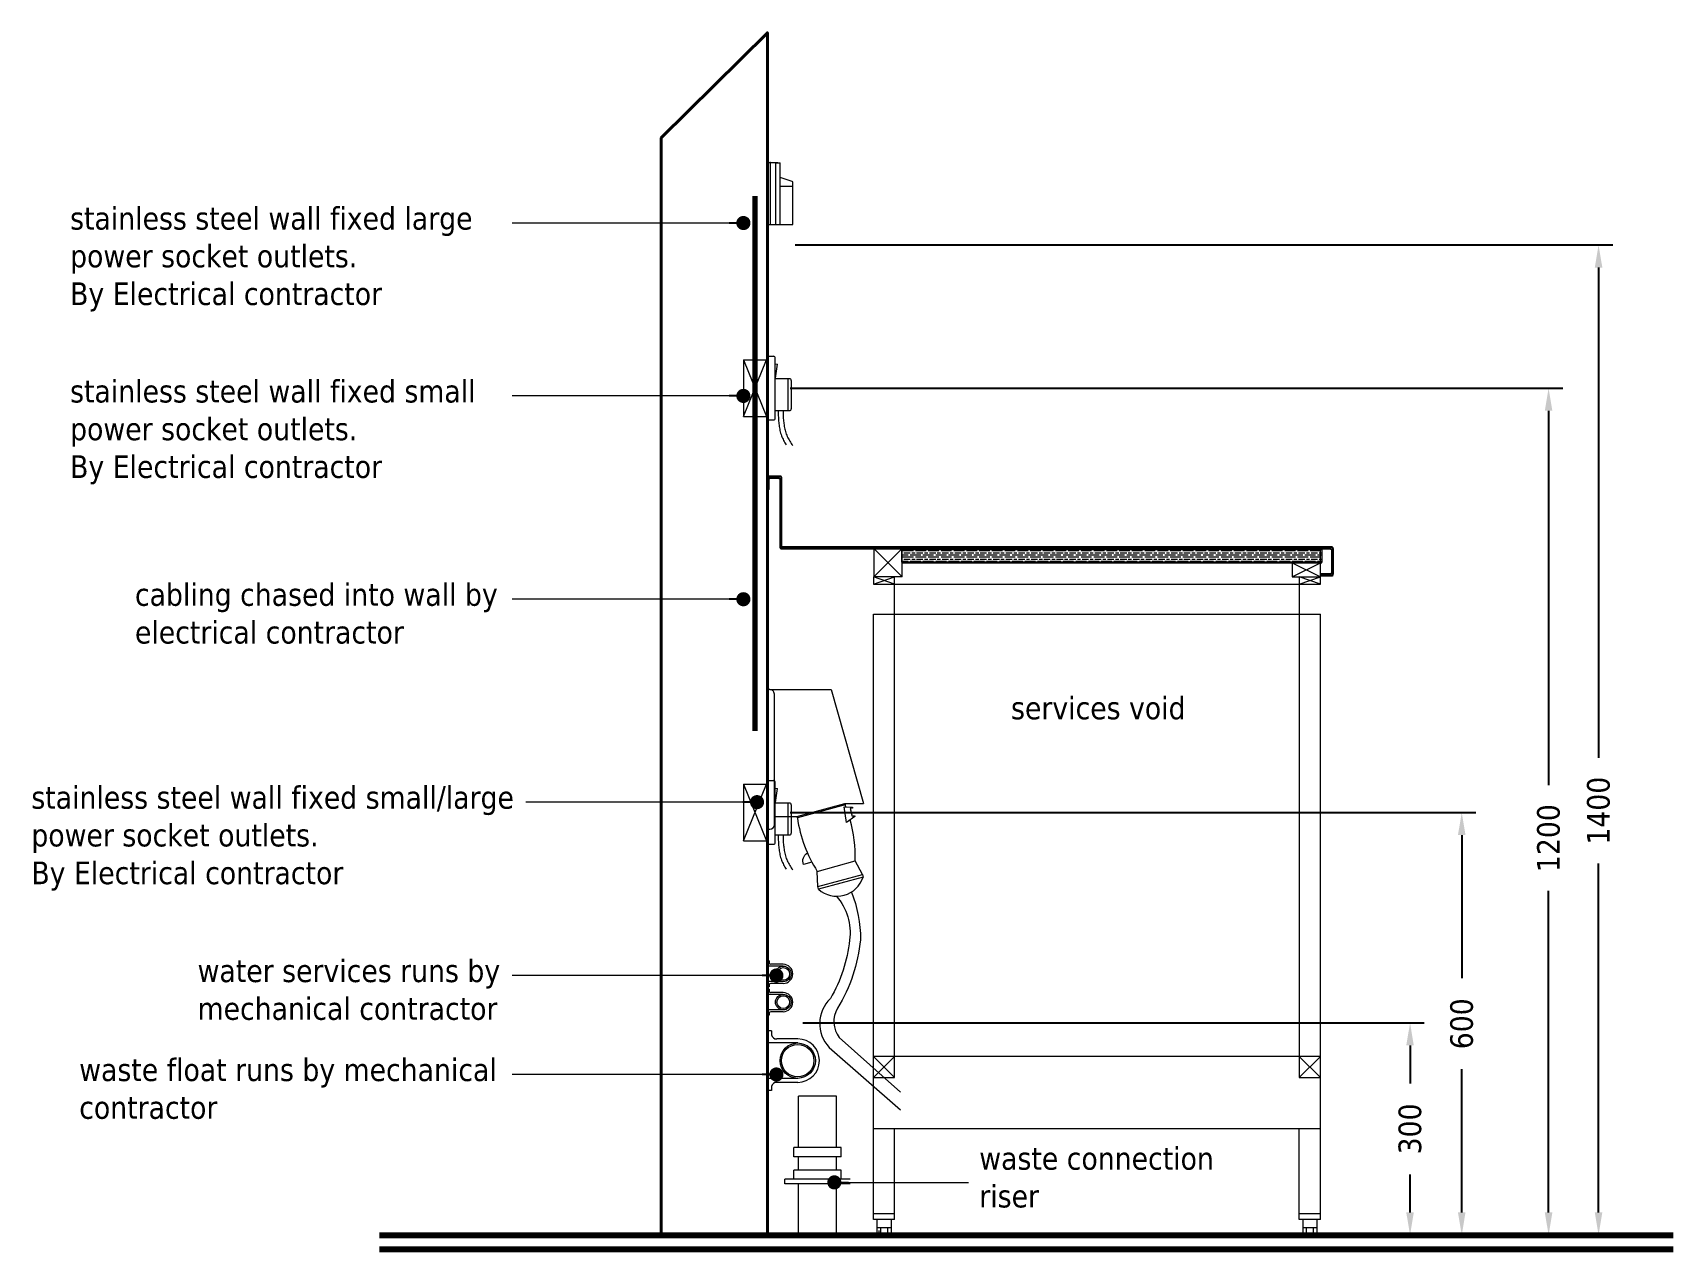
# Model space of a CAD drawing. Header units: millimetres. Extents: x 46649 to 61237, y -33954 to -18530.
# Drawn here: x 56562 to 58882, y -31015 to -29295 of the extents above; entities that cross this region are included whole.
import ezdxf

# ---------------------------------------------------------------- set-up
doc = ezdxf.new("R2010")
doc.units = ezdxf.units.MM
doc.linetypes.add('HIDDEN2', pattern=[0.1875, 0.125, -0.0625])
for name, color, linetype, lineweight in [('e-5', 3, 'Continuous', 40), ('ed-1', 6, 'Continuous', 5), ('eo-1', 7, 'Continuous', 9), ('eo-3', 2, 'Continuous', 25), ('KK-010.WALLS', 3, 'Continuous', 30), ('t-3', 2, 'Continuous', 25), ('t1-e', 1, 'Continuous', 5), ('w-5', 3, 'Continuous', 40), ('w-8', 4, 'Continuous', 80)]:
    doc.layers.add(name, color=color, linetype=linetype, lineweight=lineweight)
doc.styles.add('TAHOMA', font='', dxfattribs={"height": 32})
doc.styles.get('TAHOMA').set_extended_font_data('Tahoma')
doc.dimstyles.new('1-20', dxfattribs={"dimtxt": 32, "dimasz": 32, "dimexe": 20, "dimexo": 50, "dimgap": 30, "dimtad": 0, "dimtoh": 1, "dimdec": 5, "dimrnd": 5, "dimzin": 12, "dimdsep": 46, "dimtxsty": 'TAHOMA', "dimcen": -40, "dimclrd": 1, "dimclre": 6, "dimclrt": 2, "dimadec": 0, "dimazin": 0, "dimtfac": 1, "dimtdec": 5, "dimtmove": 0, "dimatfit": 0, "dimldrblk": 'DOT', "dimfxl": 1, "dimtolj": 1, "dimtzin": 12, "dimlwd": -1, "dimlwe": -1, "dimarcsym": 0})

# ---------------------------------------------------------------- blocks, each defined once
blk = doc.blocks.new('*D296')
at = {"layer": 'defpoints', "color": 0}
for p in [(57583.6, -29797.3), (57776.2, -30994.8), (58705.9, -30994.8)]:
    blk.add_point(p, dxfattribs=at)
at = {"layer": 'eo-3', "color": 6}
for p, q in [((57633.6, -29797.3), (58725.9, -29797.3)), ((57826.2, -30994.8), (58725.9, -30994.8))]:
    blk.add_line(p, q, dxfattribs=at)
at = {"layer": 'eo-3', "color": 1}
for p, q in [((58705.9, -29829.3), (58705.9, -30358.8)), ((58705.9, -30962.8), (58705.9, -30508.3))]:
    blk.add_line(p, q, dxfattribs=at)
for points in [[(58711.2, -29829.3), (58700.5, -29829.3), (58705.9, -29797.3)], [(58700.5, -30962.8), (58711.2, -30962.8), (58705.9, -30994.8)]]:
    blk.add_solid(points, dxfattribs=at)
at = {"layer": 'eo-3', "color": 2, "insert": (58705.9, -30433.6), "char_height": 32, "attachment_point": 5, "rotation": 90, "style": 'TAHOMA'}
blk.add_mtext('\\A1;1200', dxfattribs=at)
blk = doc.blocks.new('_Dot')
at = {"layer": 'e-5', "lineweight": -2}
blk.add_line((-0.5, 0), (-1, 0), dxfattribs=at)
at = {"layer": 'e-5', "const_width": 0.5}
blk.add_lwpolyline([(-0.25, 0, 1), (0.25, 0, 1)], format="xyb", close=True, dxfattribs=at)
blk = doc.blocks.new('*D297')
at = {"layer": 'defpoints', "color": 0}
for p in [(57583.6, -30397.3), (57761.2, -30994.8), (58583.1, -30994.8)]:
    blk.add_point(p, dxfattribs=at)
at = {"layer": 'eo-3', "color": 6}
for p, q in [((57633.6, -30397.3), (58603.1, -30397.3)), ((57811.2, -30994.8), (58603.1, -30994.8))]:
    blk.add_line(p, q, dxfattribs=at)
at = {"layer": 'eo-3', "color": 1}
for p, q in [((58583.1, -30429.3), (58583.1, -30631.8)), ((58583.1, -30962.8), (58583.1, -30760.3))]:
    blk.add_line(p, q, dxfattribs=at)
for points in [[(58588.4, -30429.3), (58577.7, -30429.3), (58583.1, -30397.3)], [(58577.7, -30962.8), (58588.4, -30962.8), (58583.1, -30994.8)]]:
    blk.add_solid(points, dxfattribs=at)
at = {"layer": 'eo-3', "color": 2, "insert": (58583.1, -30696.1), "char_height": 32, "attachment_point": 5, "rotation": 90, "style": 'TAHOMA'}
blk.add_mtext('\\A1;600', dxfattribs=at)
blk = doc.blocks.new('*D298')
at = {"layer": 'defpoints', "color": 0}
for p in [(57601.2, -30694.8), (58207.1, -30994.8), (58510, -30994.8)]:
    blk.add_point(p, dxfattribs=at)
at = {"layer": 'eo-3', "color": 6}
for p, q in [((57651.2, -30694.8), (58530, -30694.8)), ((58257.1, -30994.8), (58530, -30994.8))]:
    blk.add_line(p, q, dxfattribs=at)
at = {"layer": 'eo-3', "color": 1}
for p, q in [((58510, -30726.8), (58510, -30780.7)), ((58510, -30962.8), (58510, -30909))]:
    blk.add_line(p, q, dxfattribs=at)
for points in [[(58515.3, -30726.8), (58504.6, -30726.8), (58510, -30694.8)], [(58504.6, -30962.8), (58515.3, -30962.8), (58510, -30994.8)]]:
    blk.add_solid(points, dxfattribs=at)
at = {"layer": 'eo-3', "color": 2, "insert": (58510, -30844.8), "char_height": 32, "attachment_point": 5, "rotation": 90, "style": 'TAHOMA'}
blk.add_mtext('\\A1;300', dxfattribs=at)
blk = doc.blocks.new('A$C39A7057E')
at = {"layer": 'ed-1', "linetype": 'Continuous', "ltscale": 2}
for p, q in [((3.5, 594.7), (90.3, 594.7)), ((90.3, 594.7), (136, 433.4)), ((109.5, 433.6), (136, 433.6)), ((10, 415.1), (41.8, 415.1))]:
    blk.add_line(p, q, dxfattribs=at)
blk.add_lwpolyline([(0, 396.9), (3.5, 396.9, 0.40441), (10, 403.4), (10, 588.2), (10, 588.2, 0.381636), (3.5, 594.7), (0, 594.7)], format="xyb", close=True, dxfattribs=at)
for points in [[(109.5, 433.6), (110, 431.5), (42.4, 413), (41.8, 415.1)], [(108.8, 428.8), (120.2, 428.2), (120.5, 427), (117, 426.1), (119.9, 415.5), (123.4, 416.5), (123.8, 415.1), (111.7, 406.6)], [(72.5, 312.2), (71.4, 315.9), (134.4, 333.2), (135.4, 329.4)]]:
    blk.add_lwpolyline(points, close=True, dxfattribs=at)
for points in [[(62.9, 350.6), (51.1, 347.3, -0.356823), (56.6, 363.6, 2.14867)], [(97.6, 302.3, -0.215506), (116.3, 240.3, -0.105489), (89.1, 157.6, 0.407472), (87.2, 88.6), (188.1, 0)], [(118.9, 308.2, -0.09718), (131.7, 240.8, -0.110171), (99.4, 144, 0.308383), (101.7, 102.4), (188.1, 25.4)]]:
    blk.add_lwpolyline(points, format="xyb", dxfattribs=at)
for points in [[(70.5, 337.4), (124.2, 352.1)], [(134.4, 333.2), (124.2, 352.1)], [(71.4, 315.9), (70.5, 337.4)]]:
    blk.add_lwpolyline(points, dxfattribs=at)
for centre, radius, start, end in [((-69.1, 358.5), 193.4, 21.2706, 22.1779), ((233.8, 441.2), 193.4, 188.3783, 212.4433), ((-69.1, 358.5), 193.4, 358.1129, 15.5982), ((98.3, 341.3), 39, 228.3775, 342.1786)]:
    blk.add_arc(centre, radius, start, end, dxfattribs=at)
blk = doc.blocks.new('A$C53FF553D')
at = {"layer": 'ed-1', "linetype": 'Continuous', "ltscale": 2}
for p, q in [((0, 175.5), (9, 175.5)), ((0, 175.5), (0, 0)), ((9, 175.5), (7, 175.5)), ((9, 175.5), (30, 175.5)), ((9, 83.2), (9, 173.5)), ((23.3, 175.3), (36.3, 175.3)), ((23.3, 175.3), (23.3, 0.3)), ((36.3, 0.3), (36.3, 175.3)), ((70.3, 121.9), (36.3, 133.3)), ((70.3, 108.3), (36.3, 108.3)), ((72.3, 2.3), (72.3, 119.3)), ((9, 2.2), (9, 83.2)), ((0, 0.2), (9, 0.2)), ((9, 0.2), (25, 0.2)), ((23.3, 0.3), (36.3, 0.3)), ((36.3, 0.3), (70.3, 0.3))]:
    blk.add_line(p, q, dxfattribs=at)
for centre, radius, start, end in [((6.9, 173.4), 2.1, 2.7299, 87.2693), ((69.3, 119.1), 3, 3.0857, 70.6541), ((70.2, 106.2), 2.1, 357.2426, 87.2426), ((6.9, 2.3), 2.1, 272.7307, 357.2701), ((70.2, 2.4), 2.11, 272.8278, 357.1722)]:
    blk.add_arc(centre, radius, start, end, dxfattribs=at)
blk = doc.blocks.new('*D299')
at = {"layer": 'defpoints', "color": 0}
for p in [(57590.6, -29594.8), (57783.2, -30994.8), (58776.5, -30994.8)]:
    blk.add_point(p, dxfattribs=at)
at = {"layer": 'eo-3', "color": 6}
for p, q in [((57640.6, -29594.8), (58796.5, -29594.8)), ((57833.2, -30994.8), (58796.5, -30994.8))]:
    blk.add_line(p, q, dxfattribs=at)
at = {"layer": 'eo-3', "color": 1}
for p, q in [((58776.5, -29626.8), (58776.5, -30320.1)), ((58776.5, -30962.8), (58776.5, -30469.6))]:
    blk.add_line(p, q, dxfattribs=at)
for points in [[(58781.9, -29626.8), (58771.2, -29626.8), (58776.5, -29594.8)], [(58771.2, -30962.8), (58781.9, -30962.8), (58776.5, -30994.8)]]:
    blk.add_solid(points, dxfattribs=at)
at = {"layer": 'eo-3', "color": 2, "insert": (58776.5, -30394.8), "char_height": 32, "attachment_point": 5, "rotation": 90, "style": 'TAHOMA'}
blk.add_mtext('\\A1;1400', dxfattribs=at)

msp = doc.modelspace()

# ---------------------------------------------------------------- hatches: boundary and pattern name
at = {"layer": 'ed-1', "ltscale": 5}
h = msp.add_hatch(dxfattribs=at)
h.set_pattern_fill('GOST_WOOD', color=256, scale=1.5, angle=90, style=0)
h.set_pattern_definition([(180, (9507494.667, 606311.576), (1e-15, 9.000000387), [15.000000645, -3.000000129]), (180, (9507497.667, 606314.576), (1e-15, 9.000000387), [9.000000387, -2.250000097, 4.5000001934, -2.250000097]), (180, (9507502.167, 606317.576), (1e-15, 9.000000387), [15.000000645, -3.000000129])])
h.paths.add_polyline_path([(57791.171009, -30025.265754), (58385.171009, -30025.265754), (58385.171009, -30043.265754), (57791.171009, -30043.265754)])

# ---------------------------------------------------------------- linework, layer by layer
at = {"layer": 'ed-1', "linetype": 'Continuous', "ltscale": 2}
for p, q in [((57567.306367, -29757.265754), (57599.896212, -29757.265754)), ((57567.306367, -29757.265754), (57567.306367, -29837.265757)), ((57567.306367, -29757.265754), (57599.896212, -29837.265757)), ((57567.306367, -29837.265757), (57599.896212, -29757.265754)), ((57599.896212, -29757.265754), (57599.896212, -29837.265757)), ((57602.306368, -29752.265753), (57609.806369, -29752.265753)), ((57602.306368, -29752.265753), (57602.306368, -29842.265757)), ((57612.306369, -29839.765757), (57612.306369, -29754.765754)), ((57612.306369, -29763.02259), (57615.474338, -29763.48841)), ((57612.608127, -29783.005989), (57615.474338, -29763.48841)), ((57632.486057, -29784.032356), (57612.486056, -29784.032356)), ((57629.986057, -29784.032356), (57629.986057, -29829.032358)), ((57634.986057, -29786.532357), (57634.986057, -29826.532358)), ((57612.486056, -29829.032358), (57632.486057, -29829.032358)), ((57616.51047, -29829.069468), (57616.583469, -29832.727183)), ((57623.306369, -29829.102671), (57623.379123, -29832.188608)), ((57567.306367, -29837.265757), (57599.896212, -29837.265757)), ((57602.306368, -29842.265757), (57609.806369, -29842.265757)), ((57616.583469, -29832.727183), (57616.629367, -29834.562632)), ((57616.629367, -29834.562632), (57616.686252, -29836.405894)), ((57616.686252, -29836.405894), (57616.758273, -29838.259165)), ((57616.758273, -29838.259165), (57616.848605, -29840.125865)), ((57616.848605, -29840.125865), (57616.961154, -29842.007945)), ((57616.961154, -29842.007945), (57617.099826, -29843.908091)), ((57617.099826, -29843.908091), (57617.268039, -29845.827525)), ((57617.268039, -29845.827525), (57617.468723, -29847.759898)), ((57617.468723, -29847.759898), (57617.704318, -29849.698131)), ((57617.704318, -29849.698131), (57617.977268, -29851.634166)), ((57617.977268, -29851.634166), (57618.290988, -29853.560436)), ((57623.379123, -29832.188608), (57623.425021, -29833.749155)), ((57623.425021, -29833.749155), (57623.481662, -29835.331431)), ((57623.481662, -29835.331431), (57623.55344, -29836.941782)), ((57623.55344, -29836.941782), (57623.643772, -29838.587779)), ((57623.643772, -29838.587779), (57623.756565, -29840.276499)), ((57623.756565, -29840.276499), (57623.895236, -29842.015025)), ((57623.895236, -29842.015025), (57624.063449, -29843.807261)), ((57624.063449, -29843.807261), (57624.263889, -29845.644175)), ((57624.263889, -29845.644175), (57624.499485, -29847.513804)), ((57624.499485, -29847.513804), (57624.772678, -29849.403941)), ((57624.772678, -29849.403941), (57625.086643, -29851.302623)), ((57625.086643, -29851.302623), (57625.443332, -29853.197398)), ((57618.290988, -29853.560436), (57618.647678, -29855.469615)), ((57618.647678, -29855.469615), (57619.050021, -29857.353893)), ((57619.050021, -29857.353893), (57619.500705, -29859.205699)), ((57619.500705, -29859.205699), (57620.001926, -29861.01942)), ((57620.001926, -29861.01942), (57620.555148, -29862.79652)), ((57620.555148, -29862.79652), (57621.161594, -29864.540172)), ((57621.161594, -29864.540172), (57621.822238, -29866.253795)), ((57621.822238, -29866.253795), (57622.538059, -29867.940563)), ((57622.538059, -29867.940563), (57623.310275, -29869.603893)), ((57623.310275, -29869.603893), (57624.139621, -29871.247448)), ((57624.139621, -29871.247448), (57625.027561, -29872.874157)), ((57625.027561, -29872.874157), (57625.973362, -29874.487438)), ((57625.443332, -29853.197398), (57625.845676, -29855.076549)), ((57625.845676, -29855.076549), (57626.29636, -29856.927623)), ((57625.973362, -29874.487438), (57626.971164, -29876.089001)), ((57626.29636, -29856.927623), (57626.797824, -29858.741344)), ((57626.797824, -29858.741344), (57627.351047, -29860.518444)), ((57627.351047, -29860.518444), (57627.957493, -29862.262096)), ((57627.957493, -29862.262096), (57628.618137, -29863.975963)), ((57628.618137, -29863.975963), (57629.333957, -29865.662731)), ((57629.333957, -29865.662731), (57630.106174, -29867.326305)), ((57630.106174, -29867.326305), (57630.93552, -29868.96986)), ((57630.93552, -29868.96986), (57631.823459, -29870.596813)), ((57631.823459, -29870.596813), (57632.76926, -29872.20985)), ((57632.76926, -29872.20985), (57633.767063, -29873.811657)), ((57633.767063, -29873.811657), (57634.809543, -29875.402966)), ((57634.809543, -29875.402966), (57635.888889, -29876.986218)), ((57626.971164, -29876.089001), (57628.013645, -29877.68031)), ((57635.888889, -29876.986218), (57636.998508, -29878.562634)), ((57567.306367, -30357.265728), (57599.896212, -30357.265728)), ((57567.306367, -30357.265728), (57567.306367, -30437.265731)), ((57567.306367, -30357.265728), (57599.896212, -30437.265731)), ((57567.306367, -30437.265731), (57599.896212, -30357.265728)), ((57599.896212, -30357.265728), (57599.896212, -30437.265731)), ((57602.306368, -30352.265728), (57609.806369, -30352.265728)), ((57602.306368, -30352.265728), (57602.306368, -30442.265731)), ((57612.306369, -30439.765731), (57612.306369, -30354.765728)), ((57612.306369, -30363.022564), (57615.474338, -30363.488384)), ((57632.486057, -30384.032331), (57612.486056, -30384.032331)), ((57612.608127, -30383.005963), (57615.474338, -30363.488384)), ((57629.986057, -30384.032331), (57629.986057, -30429.032332)), ((57634.986057, -30386.532331), (57634.986057, -30426.532332)), ((57612.486056, -30429.032332), (57632.486057, -30429.032332)), ((57616.51047, -30429.069442), (57616.583469, -30432.727157)), ((57616.583469, -30432.727157), (57616.629367, -30434.562606)), ((57623.306369, -30429.102645), (57623.379123, -30432.188583)), ((57623.379123, -30432.188583), (57623.425021, -30433.74913)), ((57567.306367, -30437.265731), (57599.896212, -30437.265731)), ((57602.306368, -30442.265731), (57609.806369, -30442.265731)), ((57616.629367, -30434.562606), (57616.686252, -30436.405868)), ((57616.686252, -30436.405868), (57616.758273, -30438.25914)), ((57616.758273, -30438.25914), (57616.848605, -30440.125839)), ((57616.848605, -30440.125839), (57616.961154, -30442.007919)), ((57616.961154, -30442.007919), (57617.099826, -30443.908066)), ((57617.099826, -30443.908066), (57617.268039, -30445.827499)), ((57617.268039, -30445.827499), (57617.468723, -30447.759872)), ((57617.468723, -30447.759872), (57617.704318, -30449.698105)), ((57617.704318, -30449.698105), (57617.977268, -30451.63414)), ((57617.977268, -30451.63414), (57618.290988, -30453.56041)), ((57618.290988, -30453.56041), (57618.647678, -30455.469589)), ((57618.647678, -30455.469589), (57619.050021, -30457.353867)), ((57623.425021, -30433.74913), (57623.481662, -30435.331405)), ((57623.481662, -30435.331405), (57623.55344, -30436.941757)), ((57623.55344, -30436.941757), (57623.643772, -30438.587753)), ((57623.643772, -30438.587753), (57623.756565, -30440.276474)), ((57623.756565, -30440.276474), (57623.895236, -30442.014999)), ((57623.895236, -30442.014999), (57624.063449, -30443.807235)), ((57624.063449, -30443.807235), (57624.263889, -30445.64415)), ((57624.263889, -30445.64415), (57624.499485, -30447.513779)), ((57624.499485, -30447.513779), (57624.772678, -30449.403915)), ((57624.772678, -30449.403915), (57625.086643, -30451.302597)), ((57625.086643, -30451.302597), (57625.443332, -30453.197373)), ((57625.443332, -30453.197373), (57625.845676, -30455.076523)), ((57625.845676, -30455.076523), (57626.29636, -30456.927597)), ((57619.050021, -30457.353867), (57619.500705, -30459.205674)), ((57619.500705, -30459.205674), (57620.001926, -30461.019394)), ((57620.001926, -30461.019394), (57620.555148, -30462.796494)), ((57620.555148, -30462.796494), (57621.161594, -30464.540146)), ((57621.161594, -30464.540146), (57621.822238, -30466.25377)), ((57621.822238, -30466.25377), (57622.538059, -30467.940537)), ((57622.538059, -30467.940537), (57623.310275, -30469.603867)), ((57623.310275, -30469.603867), (57624.139621, -30471.247422)), ((57624.139621, -30471.247422), (57625.027561, -30472.874131)), ((57625.027561, -30472.874131), (57625.973362, -30474.487413)), ((57625.973362, -30474.487413), (57626.971164, -30476.088975)), ((57626.29636, -30456.927597), (57626.797824, -30458.741318)), ((57626.797824, -30458.741318), (57627.351047, -30460.518418)), ((57626.971164, -30476.088975), (57628.013645, -30477.680284)), ((57627.351047, -30460.518418), (57627.957493, -30462.26207)), ((57627.957493, -30462.26207), (57628.618137, -30463.975937)), ((57628.618137, -30463.975937), (57629.333957, -30465.662705)), ((57629.333957, -30465.662705), (57630.106174, -30467.326279)), ((57630.106174, -30467.326279), (57630.93552, -30468.969834)), ((57630.93552, -30468.969834), (57631.823459, -30470.596787)), ((57631.823459, -30470.596787), (57632.76926, -30472.209825)), ((57632.76926, -30472.209825), (57633.767063, -30473.811631)), ((57633.767063, -30473.811631), (57634.809543, -30475.40294)), ((57634.809543, -30475.40294), (57635.888889, -30476.986192)), ((57635.888889, -30476.986192), (57636.998508, -30478.562608)), ((57601.171007, -30607.042516), (57601.171007, -30614.542517)), ((57603.671007, -30607.042516), (57601.171007, -30607.042516)), ((57623.651057, -30614.542517), (57601.171007, -30614.542517)), ((57603.671007, -30607.042516), (57603.671007, -30609.542517)), ((57623.651057, -30612.042517), (57606.171007, -30612.042517)), ((57601.171007, -30636.542518), (57601.171007, -30644.042518)), ((57623.651057, -30636.542518), (57601.171007, -30636.542518)), ((57623.651057, -30639.042518), (57606.171007, -30639.042518)), ((57603.671007, -30644.042518), (57601.171007, -30644.042518)), ((57601.171007, -30647.042518), (57601.171007, -30654.542519)), ((57603.671007, -30647.042518), (57601.171007, -30647.042518)), ((57623.651057, -30654.542519), (57601.171007, -30654.542519)), ((57603.671007, -30641.542518), (57603.671007, -30644.042518)), ((57603.671007, -30647.042518), (57603.671007, -30649.542518)), ((57623.651057, -30652.042518), (57606.171007, -30652.042518)), ((57601.171007, -30676.542519), (57601.171007, -30684.04252)), ((57623.651057, -30676.542519), (57601.171007, -30676.542519)), ((57603.671007, -30684.04252), (57601.171007, -30684.04252)), ((57603.671007, -30681.54252), (57603.671007, -30684.04252)), ((57623.651057, -30679.04252), (57606.171007, -30679.04252)), ((57601.171007, -30706.202363), (57601.171007, -30723.247614)), ((57606.852758, -30706.202363), (57601.171007, -30706.202363)), ((57606.852758, -30706.202363), (57606.852758, -30711.884113)), ((57644.091116, -30723.247614), (57601.171007, -30723.247614)), ((57644.091116, -30717.565864), (57614.450768, -30717.565864)), ((57601.171007, -30773.247016), (57601.171007, -30790.292267)), ((57644.091116, -30773.247016), (57601.171007, -30773.247016)), ((57644.091116, -30778.928766), (57614.450768, -30778.928766)), ((57606.852758, -30790.292267), (57601.171007, -30790.292267)), ((57606.852758, -30784.610516), (57606.852758, -30790.292267)), ((57645.068011, -30871.24774), (57645.068011, -30798.456486)), ((57699.068011, -30871.24774), (57699.068011, -30798.456486)), ((57638.639439, -30884.104883), (57638.639439, -30871.24774)), ((57705.496581, -30871.24774), (57638.639439, -30871.24774)), ((57705.496581, -30884.104883), (57705.496581, -30871.24774)), ((57705.496581, -30884.104883), (57638.639439, -30884.104883)), ((57645.068011, -30902.980294), (57645.068011, -30884.104883)), ((57699.068011, -30902.980294), (57699.068011, -30884.104883)), ((57625.782297, -30922.266008), (57625.782297, -30915.837438)), ((57718.353725, -30915.837438), (57625.782297, -30915.837438)), ((57638.639439, -30915.837438), (57638.639439, -30902.980294)), ((57705.496581, -30902.980294), (57638.639439, -30902.980294)), ((57705.496581, -30915.837438), (57705.496581, -30902.980294)), ((57718.353725, -30922.266008), (57625.782297, -30922.266008)), ((57645.068011, -30995.057263), (57645.068011, -30922.266008)), ((57699.068011, -30995.057263), (57699.068011, -30922.266008))]:
    msp.add_line(p, q, dxfattribs=at)
at = {"layer": 'ed-1', "ltscale": 5}
for p, q in [((58353.171008, -30064.265755), (58353.171008, -30772.265747)), ((58383.171009, -30742.265746), (57751.171007, -30742.265746))]:
    msp.add_line(p, q, dxfattribs=at)
at = {"layer": 'ed-1', "linetype": 'HIDDEN2', "ltscale": 100, "const_width": 7.5}
msp.add_lwpolyline([(57583.601289, -30282.265728), (57583.506952, -29525.453505)], dxfattribs=at)
at = {"layer": 'ed-1', "ltscale": 5}
for points in [[(57751.637575, -30024.265755), (57751.637575, -30064.265755)], [(57751.637575, -30024.265755), (57791.637575, -30064.265755)], [(57751.637575, -30064.265755), (57791.637575, -30024.265755)], [(57791.637575, -30064.265755), (57791.637575, -30024.265755)], [(57791.637575, -30025.265755), (58383.171007, -30025.265755)], [(58383.171009, -30074.265756), (58383.171007, -30025.265755)], [(58343.171007, -30044.265755), (58343.171007, -30064.265755), (58383.171007, -30064.265755)], [(58343.171007, -30044.265755), (58383.171007, -30064.265755)], [(58343.171007, -30064.265755), (58383.171007, -30044.265755)], [(57791.637575, -30064.265755), (57751.171007, -30064.265755), (57751.171007, -30074.265756)], [(57781.171009, -30074.265756), (57751.171007, -30064.265755)], [(57751.171007, -30074.265756), (57781.171009, -30064.265755)], [(57751.171007, -30772.265747), (57781.171009, -30772.265747), (57781.171009, -30064.265755)], [(57751.171007, -30074.265756), (58383.171009, -30074.265756)], [(58383.171009, -30074.265756), (58353.171008, -30064.265755)], [(58353.171008, -30074.265756), (58383.171009, -30064.265755)], [(57781.171009, -30772.265747), (57751.171007, -30742.265746)], [(57751.171007, -30772.265747), (57781.171009, -30742.265746)], [(58383.171009, -30772.265747), (58353.171008, -30742.265746)], [(58353.171008, -30772.265747), (58383.171009, -30742.265746)], [(58353.171008, -30772.265747), (58383.171009, -30772.265747)]]:
    msp.add_lwpolyline(points, dxfattribs=at)
for points in [[(57791.171009, -30025.265754), (58385.171009, -30025.265754), (58385.171009, -30043.265754), (57791.171009, -30043.265754)], [(57791.171009, -30044.265755), (58385.171009, -30044.265755), (58385.171009, -30043.265754), (57791.171009, -30043.265754)]]:
    msp.add_lwpolyline(points, close=True, dxfattribs=at)
at = {"layer": 'ed-1', "linetype": 'Continuous', "ltscale": 2}
msp.add_lwpolyline([(57699.068011, -30798.456486), (57645.068011, -30798.456486)], dxfattribs=at)
for centre, radius in [((57623.651057, -30625.542517), 11), ((57623.651057, -30625.542517), 9), ((57623.651057, -30665.542519), 11), ((57623.651057, -30665.542519), 9), ((57644.091116, -30748.247315), 25.000001), ((57644.091116, -30748.247315), 24.999701), ((57644.091116, -30748.247315), 23.000001)]:
    msp.add_circle(centre, radius, dxfattribs=at)
for centre, radius, start, end in [((57606.171007, -30609.542517), 2.5, 180, 270), ((57623.651057, -30625.542517), 13.500001, 270, 90), ((57606.171007, -30641.542518), 2.5, 90, 180), ((57606.171007, -30649.542518), 2.5, 180, 270), ((57623.651057, -30665.542519), 13.500001, 270, 90), ((57606.171007, -30681.54252), 2.5, 90, 180), ((57614.20249, -30709.976722), 7.593202, 194.548370483, 271.873752438), ((57644.091116, -30748.247315), 30.681451, 270, 90), ((57614.20249, -30786.517908), 7.593202, 88.126247562, 165.451629517)]:
    msp.add_arc(centre, radius, start, end, dxfattribs=at)
for centre, start_param, end_param in [((57609.806369, -29754.765754), -1.5707962513, 0.0000001192), ((57632.486057, -29786.532357), -1.5707962513, 0.0000001192), ((57632.486057, -29826.532358), 3.1415926218, 4.7123891115), ((57609.806369, -29839.765757), 3.1415926218, 4.7123891115), ((57609.806369, -30354.765728), -1.5707962513, 0.0000001192), ((57632.486057, -30386.532331), -1.5707962513, 0.0000001192), ((57632.486057, -30426.532332), 3.1415926218, 4.7123891115), ((57609.806369, -30439.765731), 3.1415926218, 4.7123891115)]:
    msp.add_ellipse(centre, major_axis=(0, 2.5), ratio=1, start_param=start_param, end_param=end_param, dxfattribs=at)
at = {"layer": 'eo-1', "ltscale": 5}
for p, q in [((57751.171007, -30972.844367), (57751.171007, -30116.844369)), ((58383.171009, -30972.844367), (58383.171009, -30116.844369)), ((57781.171009, -30972.844367), (57781.171009, -30844.844361)), ((58353.171008, -30972.844367), (58353.171008, -30844.844361)), ((57781.171009, -30964.844366), (57751.171007, -30964.844366)), ((58383.171009, -30964.844366), (58353.171008, -30964.844366)), ((57781.171009, -30972.844367), (57751.171007, -30972.844367)), ((57756.171007, -30972.844367), (57756.171007, -30994.844368)), ((57776.171008, -30984.844367), (57756.171007, -30984.844367)), ((57759.467627, -30994.844623), (57759.467627, -30988.416052)), ((57761.171008, -30984.844367), (57761.171008, -30994.844368)), ((57771.171008, -30984.844367), (57771.171008, -30994.844368)), ((57776.171008, -30972.844367), (57776.171008, -30994.844368)), ((58383.171009, -30972.844367), (58353.171008, -30972.844367)), ((58358.171008, -30972.844367), (58358.171008, -30994.844368)), ((58378.171009, -30984.844367), (58358.171008, -30984.844367)), ((58363.171008, -30984.844367), (58363.171008, -30994.844368)), ((58373.171008, -30984.844367), (58373.171008, -30994.844368)), ((58378.171009, -30972.844367), (58378.171009, -30994.844368))]:
    msp.add_line(p, q, dxfattribs=at)
for points in [[(57751.171007, -30116.844369), (58383.171009, -30116.844369)], [(58383.171009, -30844.844361), (57751.171007, -30844.844361)]]:
    msp.add_lwpolyline(points, dxfattribs=at)
at = {"layer": 'eo-3', "ltscale": 5}
for points in [[(58399.171007, -30022.265755), (57623.171007, -30022.265755, -0.4142135624), (57621.171007, -30020.265755), (57621.171007, -29924.265755, 0.4142135624), (57619.171007, -29922.265755), (57603.171007, -29922.265755, 0.4142135624), (57601.171007, -29924.265755), (57601.171007, -29940.265755), (57603.171007, -29940.265755), (57603.171007, -29926.265755, -0.4142135624), (57605.171007, -29924.265755), (57617.171007, -29924.265755, -0.4142135624), (57619.171007, -29926.265755), (57619.171007, -30022.265755, 0.4142135624), (57621.171007, -30024.265755), (58397.171007, -30024.265755)], [(58383.171007, -30062.265755), (58399.171007, -30062.265755, 0.4142135624), (58401.171007, -30060.265755), (58401.171007, -30024.265755, 0.4142135624), (58399.171007, -30022.265755)], [(58397.171007, -30024.265755, -0.4142135624), (58399.171007, -30026.265755), (58399.171007, -30058.265755, -0.4142135624), (58397.171007, -30060.265755), (58383.171007, -30060.265755)]]:
    msp.add_lwpolyline(points, format="xyb", dxfattribs=at)
at = {"layer": 'w-5', "ltscale": 100}
msp.add_lwpolyline([(57451.171001, -30994.844462), (57451.171001, -29443.576475), (57601.171007, -29294.844296), (57601.171007, -30994.844497)], dxfattribs=at)
at = {"layer": 'w-8'}
for points in [[(57052.710904, -30994.84437), (58882.068736, -30994.844794)], [(57052.710896, -31014.84437), (58882.068728, -31014.844794)]]:
    msp.add_lwpolyline(points, dxfattribs=at)

# ---------------------------------------------------------------- block references
at = {"layer": 'KK-010.WALLS', "xscale": 0.4999999999842618, "yscale": 0.4999999999842618, "zscale": 0.4999999999842618}
msp.add_blockref('A$C53FF553D', (57601.171114, -29566.141089), dxfattribs=at)
at = {"layer": 'KK-010.WALLS'}
msp.add_blockref('A$C39A7057E', (57601.170902, -30818.02021), dxfattribs=at)

# ---------------------------------------------------------------- texts
at = {"layer": 't-3', "char_height": 32, "attachment_point": 1, "style": 'TAHOMA'}
for s, insert, width in [('stainless steel wall fixed large power socket outlets.\\PBy Electrical contractor', (56615.242102, -29541.109905), 636.07664893), ('stainless steel wall fixed small power socket outlets.\\PBy Electrical contractor', (56615.242102, -29785.590328), 636.07664893), ('cabling chased into wall by electrical contractor', (56706.944243, -30073.082619), 636.07664893), ('services void', (57945.763915, -30233.562758), 376.15146132), ('stainless steel wall fixed small/large power socket outlets.\\PBy Electrical contractor', (56560.453653, -30360.009878), 738.42485462), ('water services runs by mechanical contractor', (56795.545738, -30605.173141), 636.07664893), ('waste float runs by mechanical contractor', (56628.136275, -30745.122846), 636.07664893), ('waste connection riser', (57900.850941, -30870.474635), 376.15146132)]:
    msp.add_mtext(s, dxfattribs=dict(at, insert=insert, width=width))

# ---------------------------------------------------------------- dimensions: what is measured, and where the dimension line sits
at = {"layer": 'eo-3'}
for base, p1, p2, picture, middle in [((58776.537682, -30994.844539), (57590.6336, -29594.835571), (57783.203273, -30994.844539), '*D299', (58776.537682, -30394.844673)), ((58705.867452, -30994.844537), (57583.601289, -29797.265755), (57776.171008, -30994.844537), '*D296', (58705.867452, -30433.555146))]:
    dim = msp.add_linear_dim(base=base, p1=p1, p2=p2, angle=90, dimstyle='1-20', dxfattribs=at)
    dim.commit()
    dim.dimension.update_dxf_attribs({"geometry": picture, "text_midpoint": middle, "dimtype": 160})
for base, p1, p2, picture, middle in [((58583.079222, -30994.844534), (57583.601289, -30397.26573), (57761.171008, -30994.844534), '*D297', (58583.079222, -30696.055132)), ((58509.9662, -30994.844534), (57601.171007, -30694.84437), (58207.125115, -30994.844534), '*D298', (58509.9662, -30844.844452))]:
    dim = msp.add_linear_dim(base=base, p1=p1, p2=p2, angle=90, dimstyle='1-20', dxfattribs=at)
    dim.commit()
    dim.dimension.update_dxf_attribs({"geometry": picture, "text_midpoint": middle})

# ---------------------------------------------------------------- leaders
at = {"layer": 't1-e'}
for points in [[(57567.306367, -29563.804456), (57240.480855, -29563.804456)], [(57567.306367, -29808.284878), (57240.480855, -29808.284878)], [(57567.306367, -30095.77717), (57240.480855, -30095.77717)], [(57586.593047, -30382.704429), (57259.767536, -30382.704429)], [(57613.974651, -30627.867692), (57240.480855, -30627.867692)], [(57613.974651, -30767.817397), (57240.480855, -30767.817397)], [(57695.889325, -30920.377416), (57885.428951, -30920.471687)]]:
    msp.add_leader(points, dimstyle='1-20', override={"dimasz": 20}, dxfattribs=at)

doc.saveas('drawing.dxf')
